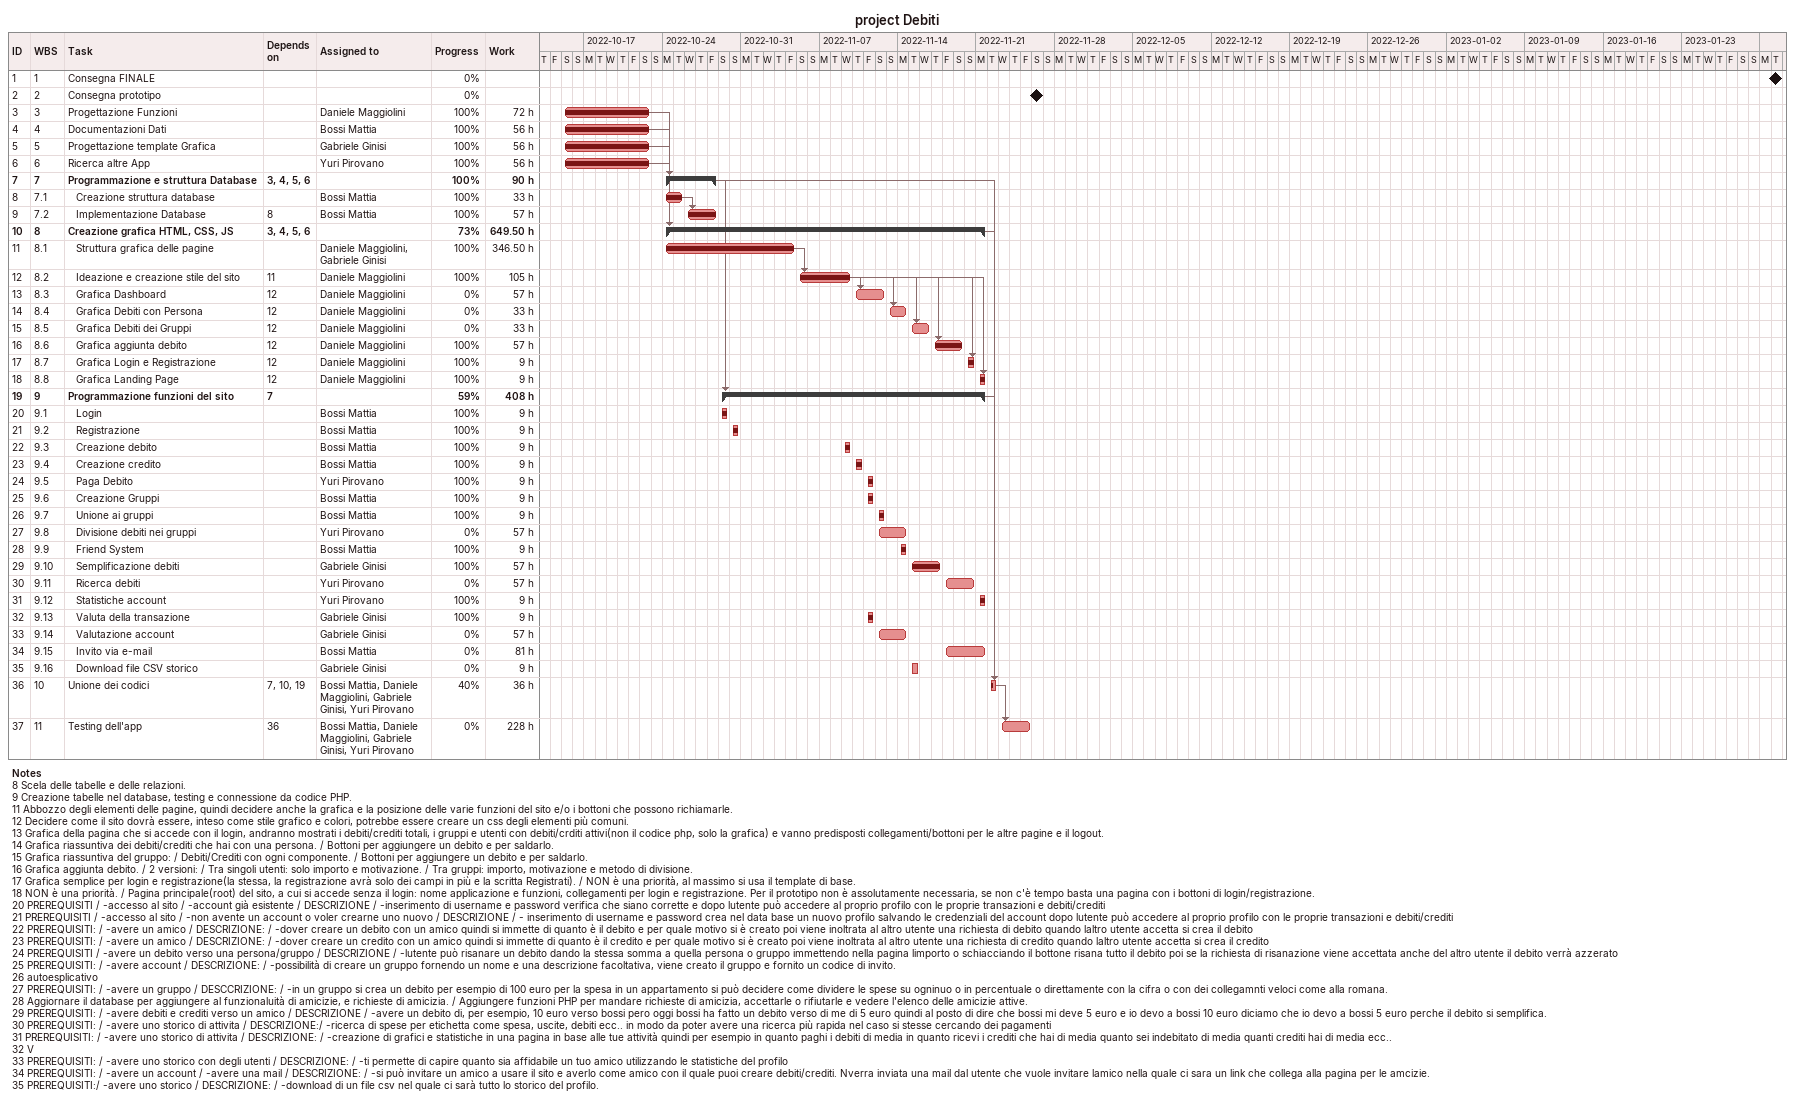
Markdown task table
project Debiti

| ID | WBS | Task | Start | Finish | Predecessors | Resources | % complete | Work (h) |
|---|---|---|---|---|---|---|---|---|
| 1 | 1 | Consegna FINALE (milestone) | 2023-01-31 | 2023-01-31 |  |  | 0 |  |
| 2 | 2 | Consegna prototipo (milestone) | 2022-11-26 | 2022-11-26 |  |  | 0 |  |
| 3 | 3 | Progettazione Funzioni | 2022-10-15 | 2022-10-22 |  | Daniele Maggiolini | 100 | 72 |
| 4 | 4 | Documentazioni Dati | 2022-10-15 | 2022-10-22 |  | Bossi Mattia | 100 | 56 |
| 5 | 5 | Progettazione template Grafica | 2022-10-15 | 2022-10-22 |  | Gabriele Ginisi | 100 | 56 |
| 6 | 6 | Ricerca altre App | 2022-10-15 | 2022-10-22 |  | Yuri Pirovano | 100 | 56 |
| 7 | 7 | **Programmazione e struttura Database** | 2022-10-24 | 2022-10-28 | 3, 4, 5, 6 |  | 100 | 90 |
| 8 | 7.1 | Creazione struttura database | 2022-10-24 | 2022-10-25 |  | Bossi Mattia | 100 | 33 |
| 9 | 7.2 | Implementazione Database | 2022-10-26 | 2022-10-28 | 8 | Bossi Mattia | 100 | 57 |
| 10 | 8 | **Creazione grafica HTML, CSS, JS** | 2022-10-24 | 2022-11-21 | 3, 4, 5, 6 |  | 73 | 649.50 |
| 11 | 8.1 | Struttura grafica delle pagine | 2022-10-24 | 2022-11-04 |  | Daniele Maggiolini, Gabriele Ginisi | 100 | 346.50 |
| 12 | 8.2 | Ideazione e creazione stile del sito | 2022-11-05 | 2022-11-09 | 11 | Daniele Maggiolini | 100 | 105 |
| 13 | 8.3 | Grafica Dashboard | 2022-11-10 | 2022-11-12 | 12 | Daniele Maggiolini | 0 | 57 |
| 14 | 8.4 | Grafica Debiti con Persona | 2022-11-13 | 2022-11-14 | 12 | Daniele Maggiolini | 0 | 33 |
| 15 | 8.5 | Grafica Debiti dei Gruppi | 2022-11-15 | 2022-11-16 | 12 | Daniele Maggiolini | 0 | 33 |
| 16 | 8.6 | Grafica aggiunta debito | 2022-11-17 | 2022-11-19 | 12 | Daniele Maggiolini | 100 | 57 |
| 17 | 8.7 | Grafica Login e Registrazione | 2022-11-20 | 2022-11-20 | 12 | Daniele Maggiolini | 100 | 9 |
| 18 | 8.8 | Grafica Landing Page | 2022-11-21 | 2022-11-21 | 12 | Daniele Maggiolini | 100 | 9 |
| 19 | 9 | **Programmazione funzioni del sito** | 2022-10-29 | 2022-11-21 | 7 |  | 59 | 408 |
| 20 | 9.1 | Login | 2022-10-29 | 2022-10-29 |  | Bossi Mattia | 100 | 9 |
| 21 | 9.2 | Registrazione | 2022-10-30 | 2022-10-30 |  | Bossi Mattia | 100 | 9 |
| 22 | 9.3 | Creazione debito | 2022-11-09 | 2022-11-09 |  | Bossi Mattia | 100 | 9 |
| 23 | 9.4 | Creazione credito | 2022-11-10 | 2022-11-10 |  | Bossi Mattia | 100 | 9 |
| 24 | 9.5 | Paga Debito | 2022-11-11 | 2022-11-11 |  | Yuri Pirovano | 100 | 9 |
| 25 | 9.6 | Creazione Gruppi | 2022-11-11 | 2022-11-11 |  | Bossi Mattia | 100 | 9 |
| 26 | 9.7 | Unione ai gruppi | 2022-11-12 | 2022-11-12 |  | Bossi Mattia | 100 | 9 |
| 27 | 9.8 | Divisione debiti nei gruppi | 2022-11-12 | 2022-11-14 |  | Yuri Pirovano | 0 | 57 |
| 28 | 9.9 | Friend System | 2022-11-14 | 2022-11-14 |  | Bossi Mattia | 100 | 9 |
| 29 | 9.10 | Semplificazione debiti | 2022-11-15 | 2022-11-17 |  | Gabriele Ginisi | 100 | 57 |
| 30 | 9.11 | Ricerca debiti | 2022-11-18 | 2022-11-20 |  | Yuri Pirovano | 0 | 57 |
| 31 | 9.12 | Statistiche account | 2022-11-21 | 2022-11-21 |  | Yuri Pirovano | 100 | 9 |
| 32 | 9.13 | Valuta della transazione | 2022-11-11 | 2022-11-11 |  | Gabriele Ginisi | 100 | 9 |
| 33 | 9.14 | Valutazione account | 2022-11-12 | 2022-11-14 |  | Gabriele Ginisi | 0 | 57 |
| 34 | 9.15 | Invito via e-mail | 2022-11-18 | 2022-11-21 |  | Bossi Mattia | 0 | 81 |
| 35 | 9.16 | Download file CSV storico | 2022-11-15 | 2022-11-15 |  | Gabriele Ginisi | 0 | 9 |
| 36 | 10 | Unione dei codici | 2022-11-22 | 2022-11-22 | 7, 10, 19 | Bossi Mattia, Daniele Maggiolini, Gabriele Ginisi, Yuri Pirovano | 40 | 36 |
| 37 | 11 | Testing dell'app | 2022-11-23 | 2022-11-25 | 36 | Bossi Mattia, Daniele Maggiolini, Gabriele Ginisi, Yuri Pirovano | 0 | 228 |

Notes
- 8: Scela delle tabelle e delle relazioni.
- 9: Creazione tabelle nel database, testing e connessione da codice PHP.
- 11: Abbozzo degli elementi delle pagine, quindi decidere anche la grafica e la posizione delle varie funzioni del sito e/o i bottoni che possono richiamarle.
- 12: Decidere come il sito dovrà essere, inteso come stile grafico e colori, potrebbe essere creare un css degli elementi più comuni.
- 13: Grafica della pagina che si accede con il login, andranno mostrati i debiti/crediti totali, i gruppi e utenti con debiti/crditi attivi(non il codice php, solo la grafica) e vanno predisposti collegamenti/bottoni per le altre pagine e il logout.
- 14: Grafica riassuntiva dei debiti/crediti che hai con una persona. / Bottoni per aggiungere un debito e per saldarlo.
- 15: Grafica riassuntiva del gruppo: / Debiti/Crediti con ogni componente. / Bottoni per aggiungere un debito e per saldarlo.
- 16: Grafica aggiunta debito. / 2 versioni: / Tra singoli utenti: solo importo e motivazione. / Tra gruppi: importo, motivazione e metodo di divisione.
- 17: Grafica semplice per login e registrazione(la stessa, la registrazione avrà solo dei campi in più e la scritta Registrati). / NON è una priorità, al massimo si usa il template di base.
- 18: NON è una priorità. / Pagina principale(root) del sito, a cui si accede senza il login: nome applicazione e funzioni, collegamenti per login e registrazione. Per il prototipo non è assolutamente necessaria, se non c'è tempo basta una pagina con i bottoni di login/registrazione.
- 20: PREREQUISITI / -accesso al sito / -account già esistente / DESCRIZIONE / -inserimento di username e password verifica che siano corrette e dopo lutente può accedere al proprio profilo con le proprie transazioni e debiti/crediti
- 21: PREREQUISITI / -accesso al sito / -non avente un account o voler crearne uno nuovo / DESCRIZIONE / - inserimento di username e password crea nel data base un nuovo profilo salvando le credenziali del account dopo lutente può accedere al proprio profilo con le proprie transazioni e debiti/crediti
- 22: PREREQUISITI: / -avere un amico / DESCRIZIONE: / -dover creare un debito con un amico quindi si immette di quanto è il debito e per quale motivo si è creato poi viene inoltrata al altro utente una richiesta di debito quando laltro utente accetta si crea il debito
- 23: PREREQUISITI: / -avere un amico / DESCRIZIONE: / -dover creare un credito con un amico quindi si immette di quanto è il credito e per quale motivo si è creato poi viene inoltrata al altro utente una richiesta di credito quando laltro utente accetta si crea il credito
- 24: PREREQUISITI / -avere un debito verso una persona/gruppo / DESCRIZIONE / -lutente può risanare un debito dando la stessa somma a quella persona o gruppo immettendo nella pagina limporto o schiacciando il bottone risana tutto il debito poi se la richiesta di risanazione viene accettata anche del altro utente il debito verrà azzerato
- 25: PREREQUISITI: / -avere account / DESCRIZIONE: / -possibilità di creare un gruppo fornendo un nome e una descrizione facoltativa, viene creato il gruppo e fornito un codice di invito.
- 26: autoesplicativo
- 27: PREREQUISITI: / -avere un gruppo / DESCCRIZIONE: / -in un gruppo si crea un debito per esempio di 100 euro per la spesa in un appartamento si può decidere come dividere le spese su ogninuo o in percentuale o direttamente con la cifra o con dei collegamnti veloci come alla romana.
- 28: Aggiornare il database per aggiungere al funzionaluità di amicizie, e richieste di amicizia. / Aggiungere funzioni PHP per mandare richieste di amicizia, accettarle o rifiutarle e vedere l'elenco delle amicizie attive.
- 29: PREREQUISITI: / -avere debiti e crediti verso un amico / DESCRIZIONE / -avere un debito di, per esempio, 10 euro verso bossi pero oggi bossi ha fatto un debito verso di me di 5 euro quindi al posto di dire che bossi mi deve 5 euro e io devo a bossi 10 euro diciamo che io devo a bossi 5 euro perche il debito si semplifica.
- 30: PREREQUISITI: / -avere uno storico di attivita / DESCRIZIONE:/ -ricerca di spese per etichetta come spesa, uscite, debiti ecc.. in modo da poter avere una ricerca più rapida nel caso si stesse cercando dei pagamenti
- 31: PREREQUISITI: / -avere uno storico di attivita / DESCRIZIONE: / -creazione di grafici e statistiche in una pagina in base alle tue attività quindi per esempio in quanto paghi i debiti di media in quanto ricevi i crediti che hai di media quanto sei indebitato di media quanti crediti hai di media ecc..
- 32: V
- 33: PREREQUISITI: / -avere uno storico con degli utenti / DESCRIZIONE: / -ti permette di capire quanto sia affidabile un tuo amico utilizzando le statistiche del profilo
- 34: PREREQUISITI: / -avere un account / -avere una mail / DESCRIZIONE: / -si può invitare un amico a usare il sito e averlo come amico con il quale puoi creare debiti/crediti. Nverra inviata una mail dal utente che vuole invitare lamico nella quale ci sara un link che collega alla pagina per le amcizie.
- 35: PREREQUISITI:/ -avere uno storico / DESCRIZIONE: / -download di un file csv nel quale ci sarà tutto lo storico del profilo.
